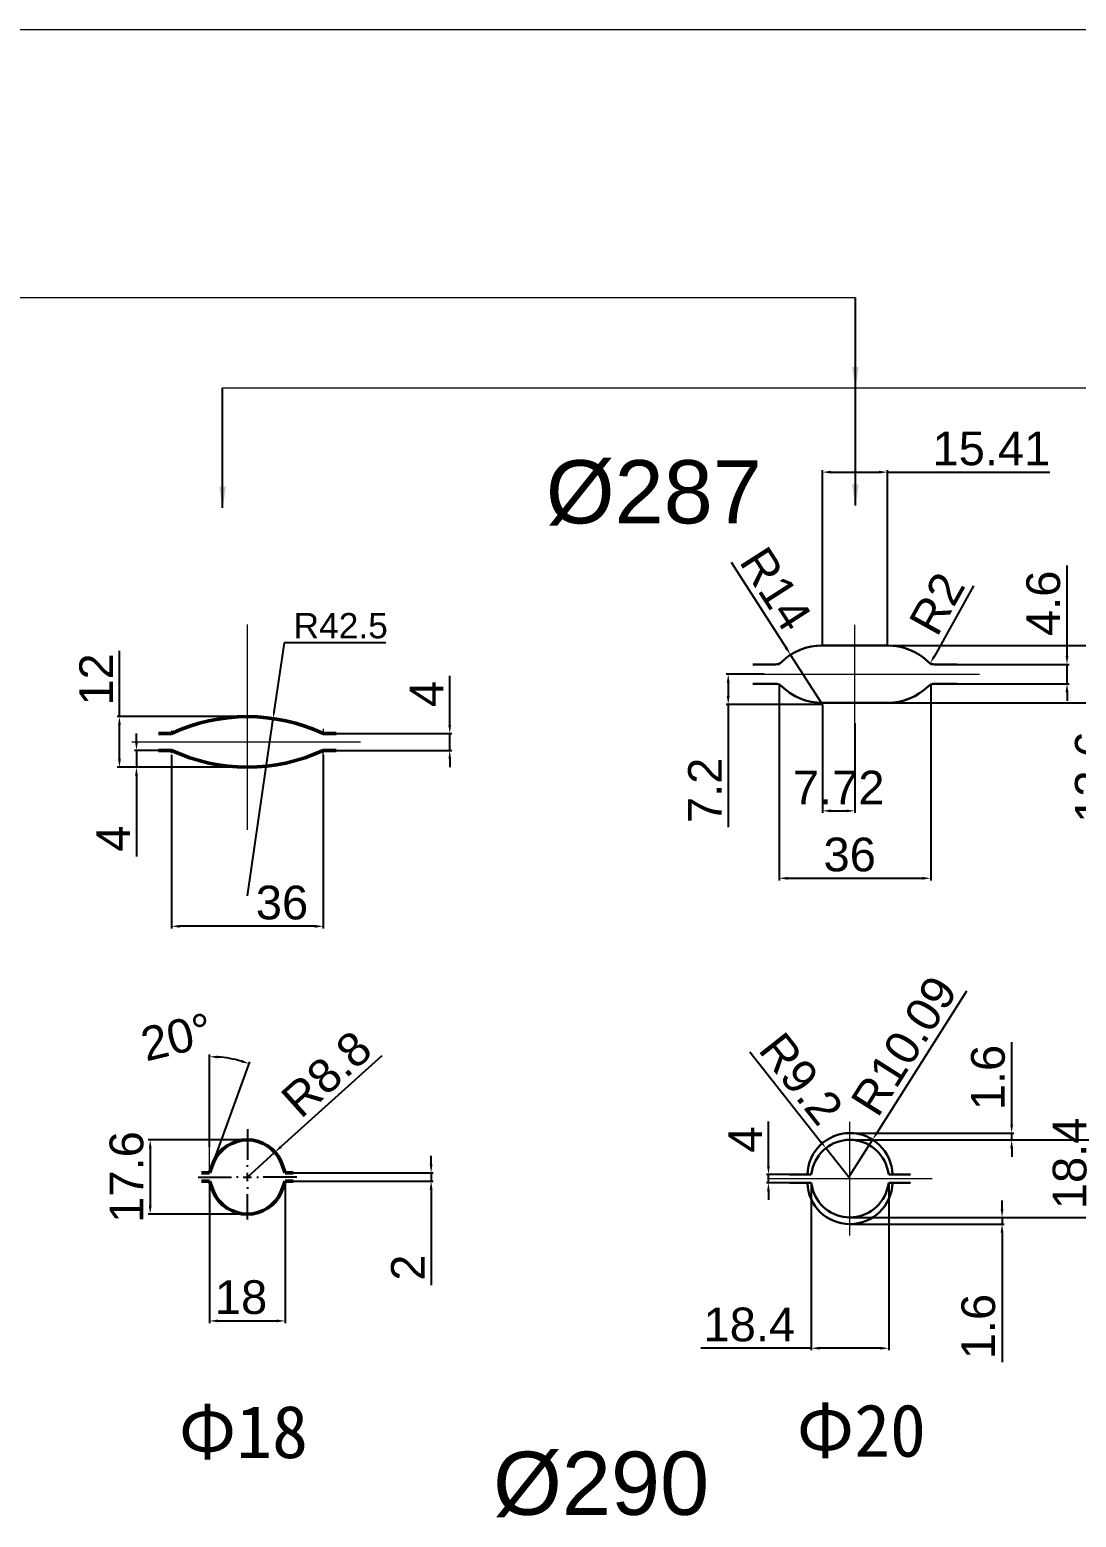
# Model space of a CAD drawing. Header units: millimetres. Extents: x 1526 to 31626, y -4643 to 9189.
# Drawn here: x 30385 to 30882, y 1437 to 2143 of the extents above; entities that cross this region are included whole.
import ezdxf

# ---------------------------------------------------------------- set-up
doc = ezdxf.new("R2010")
doc.units = ezdxf.units.MM
for name, color, linetype, lineweight in [('контурная', 7, 'Continuous', 50), ('图层2', 1, 'Continuous', 13), ('图层4', 250, 'Continuous', 13)]:
    doc.layers.add(name, color=color, linetype=linetype, lineweight=lineweight)
doc.styles.get("Standard").update_dxf_attribs({"font": 'arial.ttf'})
doc.dimstyles.new('ISO-25', dxfattribs={"dimtxt": 2.5, "dimasz": 2.5, "dimexe": 1.25, "dimexo": 0.625, "dimtad": 1, "dimtxsty": 'Standard', "dimcen": 2.5, "dimadec": 0, "dimazin": 0, "dimtfac": 1, "dimtmove": 0, "dimatfit": 3, "dimfxl": 1, "dimarcsym": 0})
doc.dimstyles.new('ISO-25$0', dxfattribs={"dimscale": 2, "dimtxt": 4, "dimasz": 3, "dimexe": 0.5, "dimexo": 0, "dimgap": 1, "dimtad": 1, "dimtxsty": 'Standard', "dimcen": 3, "dimclrd": 150, "dimclre": 150, "dimadec": 0, "dimazin": 0, "dimtfac": 1, "dimtmove": 0, "dimatfit": 3, "dimfxl": 1, "dimlwd": -1, "dimarcsym": 0})
doc.dimstyles.new('ISO-25$4', dxfattribs={"dimscale": 3, "dimtxt": 4, "dimasz": 1, "dimexe": 0, "dimexo": 1, "dimtad": 1, "dimtih": 1, "dimtoh": 1, "dimtxsty": 'Standard', "dimcen": 2, "dimclrd": 5, "dimclre": 5, "dimclrt": 3, "dimadec": 0, "dimazin": 0, "dimtfac": 1, "dimtmove": 0, "dimatfit": 3, "dimfxl": 1, "dimarcsym": 0})

# ---------------------------------------------------------------- blocks, each defined once
blk = doc.blocks.new('*D1175')
at = {"layer": 'Defpoints', "color": 0, "transparency": 16777216}
for p in [(30812.36, 1842.68), (30814.3, 1846.18)]:
    blk.add_point(p, dxfattribs=at)
at = {"layer": '图层4', "color": 0, "lineweight": -2, "transparency": 16777216}
blk.add_line((30832.84, 1879.52), (30814.3, 1846.18), dxfattribs=at)
at = {"layer": '图层4', "color": 0, "transparency": 16777216}
blk.add_solid([(30813.72, 1846.5), (30814.88, 1845.85), (30812.36, 1842.68)], dxfattribs=at)
at = {"layer": '图层4', "color": 0, "lineweight": 13, "transparency": 16777216, "insert": (30815.51, 1871.06), "char_height": 16, "attachment_point": 5, "rotation": 60.92509}
blk.add_mtext('R2', dxfattribs=at)
blk = doc.blocks.new('*D1059')
at = {"layer": 'Defpoints', "color": 0, "transparency": 16777216}
for p in [(30716.47, 1837.58), (30733.48, 1837.58), (30761.17, 1823.18)]:
    blk.add_point(p, dxfattribs=at)
at = {"layer": '图层4', "color": 0, "lineweight": -2, "transparency": 16777216}
for p, q in [((30733.48, 1837.58), (30715.47, 1837.58)), ((30716.47, 1833.58), (30716.47, 1827.18)), ((30761.17, 1823.18), (30715.47, 1823.18)), ((30716.47, 1823.18), (30716.47, 1764.98))]:
    blk.add_line(p, q, dxfattribs=at)
at = {"layer": '图层4', "color": 0, "transparency": 16777216}
for points in [[(30715.8, 1833.58), (30717.14, 1833.58), (30716.47, 1837.58)], [(30715.8, 1827.18), (30717.14, 1827.18), (30716.47, 1823.18)]]:
    blk.add_solid(points, dxfattribs=at)
at = {"layer": '图层4', "color": 0, "lineweight": 13, "transparency": 16777216, "insert": (30705.44, 1782.4), "char_height": 16, "attachment_point": 5, "rotation": 90}
blk.add_mtext('7.2', dxfattribs=at)
blk = doc.blocks.new('*D1176')
at = {"layer": 'Defpoints', "color": 0, "transparency": 16777216}
for p in [(30761.17, 1823.18), (30776.61, 1814.26), (30776.61, 1772.69)]:
    blk.add_point(p, dxfattribs=at)
at = {"layer": '图层4', "color": 0, "lineweight": -2, "transparency": 16777216}
for p, q in [((30761.17, 1823.18), (30761.17, 1771.69)), ((30776.61, 1814.26), (30776.61, 1771.69)), ((30765.17, 1772.69), (30772.61, 1772.69))]:
    blk.add_line(p, q, dxfattribs=at)
at = {"layer": '图层4', "color": 0, "transparency": 16777216}
for points in [[(30765.17, 1773.36), (30765.17, 1772.03), (30761.17, 1772.69)], [(30772.61, 1773.36), (30772.61, 1772.03), (30776.61, 1772.69)]]:
    blk.add_solid(points, dxfattribs=at)
at = {"layer": '图层4', "color": 0, "lineweight": 13, "transparency": 16777216, "insert": (30768.89, 1783.73), "char_height": 16, "attachment_point": 5}
blk.add_mtext('7.72', dxfattribs=at)
blk = doc.blocks.new('*D1177')
at = {"layer": 'Defpoints', "color": 0, "transparency": 16777216}
for p in [(30746.06, 1846.75), (30761.17, 1823.18)]:
    blk.add_point(p, dxfattribs=at)
at = {"layer": '图层4', "color": 0, "lineweight": -2, "transparency": 16777216}
for p, q in [((30717.89, 1890.66), (30743.9, 1850.11)), ((30761.17, 1823.18), (30746.06, 1846.75))]:
    blk.add_line(p, q, dxfattribs=at)
at = {"layer": '图层4', "color": 0, "transparency": 16777216}
blk.add_solid([(30744.46, 1850.47), (30743.34, 1849.75), (30746.06, 1846.75)], dxfattribs=at)
at = {"layer": '图层4', "color": 0, "lineweight": 13, "transparency": 16777216, "insert": (30739.1, 1878.03), "char_height": 16, "attachment_point": 5, "rotation": 302.67589}
blk.add_mtext('R14', dxfattribs=at)
blk = doc.blocks.new('*D1178')
at = {"layer": 'Defpoints', "color": 0, "transparency": 16777216}
for p in [(30792.05, 1933.43), (30761.17, 1851.18), (30792.05, 1851.18)]:
    blk.add_point(p, dxfattribs=at)
at = {"layer": '图层4', "color": 0, "lineweight": -2, "transparency": 16777216}
for p, q in [((30761.17, 1851.18), (30761.17, 1934.43)), ((30792.05, 1851.18), (30792.05, 1934.43)), ((30765.17, 1933.43), (30788.05, 1933.43)), ((30792.05, 1933.43), (30869.08, 1933.43))]:
    blk.add_line(p, q, dxfattribs=at)
at = {"layer": '图层4', "color": 0, "transparency": 16777216}
for points in [[(30765.17, 1934.1), (30765.17, 1932.76), (30761.17, 1933.43)], [(30788.05, 1934.1), (30788.05, 1932.76), (30792.05, 1933.43)]]:
    blk.add_solid(points, dxfattribs=at)
at = {"layer": '图层4', "color": 0, "lineweight": 13, "transparency": 16777216, "insert": (30841.38, 1944.6), "char_height": 16, "attachment_point": 5}
blk.add_mtext('15.41', dxfattribs=at)
blk = doc.blocks.new('*D1179')
at = {"layer": 'Defpoints', "color": 0, "transparency": 16777216}
for p in [(30740.61, 1832.98), (30812.61, 1832.98), (30812.61, 1740.7)]:
    blk.add_point(p, dxfattribs=at)
at = {"layer": '图层4', "color": 0, "lineweight": -2, "transparency": 16777216}
for p, q in [((30740.61, 1832.98), (30740.61, 1739.7)), ((30812.61, 1832.98), (30812.61, 1739.7)), ((30744.61, 1740.7), (30808.61, 1740.7))]:
    blk.add_line(p, q, dxfattribs=at)
at = {"layer": '图层4', "color": 0, "transparency": 16777216}
for points in [[(30744.61, 1741.36), (30744.61, 1740.03), (30740.61, 1740.7)], [(30808.61, 1741.36), (30808.61, 1740.03), (30812.61, 1740.7)]]:
    blk.add_solid(points, dxfattribs=at)
at = {"layer": '图层4', "color": 0, "lineweight": 13, "transparency": 16777216, "insert": (30774.11, 1751.87), "char_height": 16, "attachment_point": 5}
blk.add_mtext('36', dxfattribs=at)
blk = doc.blocks.new('*D1180')
at = {"layer": 'Defpoints', "color": 0, "transparency": 16777216}
for p in [(30825.04, 1842.18), (30877.25, 1842.18), (30825.04, 1832.98)]:
    blk.add_point(p, dxfattribs=at)
at = {"layer": '图层4', "color": 0, "lineweight": -2, "transparency": 16777216}
for p, q in [((30877.25, 1846.18), (30877.25, 1889.06)), ((30825.04, 1842.18), (30878.25, 1842.18)), ((30877.25, 1832.98), (30877.25, 1842.18)), ((30825.04, 1832.98), (30878.25, 1832.98)), ((30877.25, 1828.98), (30877.25, 1824.98))]:
    blk.add_line(p, q, dxfattribs=at)
at = {"layer": '图层4', "color": 0, "transparency": 16777216}
for points in [[(30876.58, 1846.18), (30877.92, 1846.18), (30877.25, 1842.18)], [(30876.58, 1828.98), (30877.92, 1828.98), (30877.25, 1832.98)]]:
    blk.add_solid(points, dxfattribs=at)
at = {"layer": '图层4', "color": 0, "lineweight": 13, "transparency": 16777216, "insert": (30866.08, 1871.18), "char_height": 16, "attachment_point": 5, "rotation": 90}
blk.add_mtext('4.6', dxfattribs=at)
blk = doc.blocks.new('*D1181')
at = {"layer": 'Defpoints', "color": 0, "transparency": 16777216}
for p in [(30792.05, 1851.18), (30792.05, 1823.98), (30900.31, 1823.98)]:
    blk.add_point(p, dxfattribs=at)
at = {"layer": '图层4', "color": 0, "lineweight": -2, "transparency": 16777216}
for p, q in [((30792.05, 1851.18), (30901.31, 1851.18)), ((30900.31, 1847.18), (30900.31, 1827.98)), ((30792.05, 1823.98), (30901.31, 1823.98)), ((30900.31, 1823.98), (30900.31, 1765.78))]:
    blk.add_line(p, q, dxfattribs=at)
at = {"layer": '图层4', "color": 0, "transparency": 16777216}
for points in [[(30899.64, 1847.18), (30900.98, 1847.18), (30900.31, 1851.18)], [(30899.64, 1827.98), (30900.98, 1827.98), (30900.31, 1823.98)]]:
    blk.add_solid(points, dxfattribs=at)
at = {"layer": '图层4', "color": 0, "lineweight": 13, "transparency": 16777216, "insert": (30889.13, 1788.8), "char_height": 16, "attachment_point": 5, "rotation": 90}
blk.add_mtext('13.6', dxfattribs=at)
blk = doc.blocks.new('*D1182')
at = {"layer": 'Defpoints', "color": 0, "transparency": 16777216}
for p in [(30762.82, 1612.62), (30774.23, 1598.18)]:
    blk.add_point(p, dxfattribs=at)
at = {"layer": '图层4', "color": 0, "lineweight": -2, "transparency": 16777216}
for p, q in [((30726.67, 1658.33), (30760.34, 1615.75)), ((30774.23, 1598.18), (30762.82, 1612.62))]:
    blk.add_line(p, q, dxfattribs=at)
at = {"layer": '图层4', "color": 0, "transparency": 16777216}
blk.add_solid([(30760.86, 1616.17), (30759.82, 1615.34), (30762.82, 1612.62)], dxfattribs=at)
at = {"layer": '图层4', "color": 0, "lineweight": 13, "transparency": 16777216, "insert": (30751.03, 1645.54), "char_height": 16, "attachment_point": 5, "rotation": 308.33071}
blk.add_mtext('R9.2', dxfattribs=at)
blk = doc.blocks.new('*D1183')
at = {"layer": 'Defpoints', "color": 0, "transparency": 16777216}
for p in [(30785.01, 1616.66), (30774.23, 1599.6)]:
    blk.add_point(p, dxfattribs=at)
at = {"layer": '图层4', "color": 0, "lineweight": -2, "transparency": 16777216}
for p, q in [((30829.53, 1687.11), (30787.15, 1620.04)), ((30774.23, 1599.6), (30785.01, 1616.66))]:
    blk.add_line(p, q, dxfattribs=at)
at = {"layer": '图层4', "color": 0, "transparency": 16777216}
blk.add_solid([(30786.58, 1620.4), (30787.71, 1619.69), (30785.01, 1616.66)], dxfattribs=at)
at = {"layer": '图层4', "color": 0, "lineweight": 13, "transparency": 16777216, "insert": (30799.96, 1661.24), "char_height": 16, "attachment_point": 5, "rotation": 57.71303}
blk.add_mtext('R10.09', dxfattribs=at)
blk = doc.blocks.new('*D1184')
at = {"layer": 'Defpoints', "color": 0, "transparency": 16777216}
for p in [(30735.56, 1600.18), (30745.54, 1600.18), (30745.54, 1596.18)]:
    blk.add_point(p, dxfattribs=at)
at = {"layer": '图层4', "color": 0, "lineweight": -2, "transparency": 16777216}
for p, q in [((30735.56, 1604.18), (30735.56, 1625.25)), ((30745.54, 1600.18), (30734.56, 1600.18)), ((30745.54, 1596.18), (30734.56, 1596.18)), ((30735.56, 1596.18), (30735.56, 1600.18)), ((30735.56, 1592.18), (30735.56, 1588.18))]:
    blk.add_line(p, q, dxfattribs=at)
at = {"layer": '图层4', "color": 0, "transparency": 16777216}
for points in [[(30734.89, 1604.18), (30736.22, 1604.18), (30735.56, 1600.18)], [(30734.89, 1592.18), (30736.22, 1592.18), (30735.56, 1596.18)]]:
    blk.add_solid(points, dxfattribs=at)
at = {"layer": '图层4', "color": 0, "lineweight": 13, "transparency": 16777216, "insert": (30724.56, 1616.72), "char_height": 16, "attachment_point": 5, "rotation": 90}
blk.add_mtext('4', dxfattribs=at)
blk = doc.blocks.new('*D1185')
at = {"layer": 'Defpoints', "color": 0, "transparency": 16777216}
for p in [(30774.23, 1579.78), (30774.23, 1576.58), (30846.42, 1576.58)]:
    blk.add_point(p, dxfattribs=at)
at = {"layer": '图层4', "color": 0, "lineweight": -2, "transparency": 16777216}
for p, q in [((30846.42, 1583.78), (30846.42, 1587.78)), ((30774.23, 1579.78), (30847.42, 1579.78)), ((30774.23, 1576.58), (30847.42, 1576.58)), ((30846.42, 1579.78), (30846.42, 1576.58)), ((30846.42, 1572.58), (30846.42, 1511.15))]:
    blk.add_line(p, q, dxfattribs=at)
at = {"layer": '图层4', "color": 0, "transparency": 16777216}
for points in [[(30845.75, 1583.78), (30847.08, 1583.78), (30846.42, 1579.78)], [(30845.75, 1572.58), (30847.08, 1572.58), (30846.42, 1576.58)]]:
    blk.add_solid(points, dxfattribs=at)
at = {"layer": '图层4', "color": 0, "lineweight": 13, "transparency": 16777216, "insert": (30835.25, 1527.95), "char_height": 16, "attachment_point": 5, "rotation": 90}
blk.add_mtext('1.6', dxfattribs=at)
blk = doc.blocks.new('*D1186')
at = {"layer": 'Defpoints', "color": 0, "transparency": 16777216}
for p in [(30774.23, 1619.78), (30774.23, 1616.58), (30850.99, 1619.78)]:
    blk.add_point(p, dxfattribs=at)
at = {"layer": '图层4', "color": 0, "lineweight": -2, "transparency": 16777216}
for p, q in [((30850.99, 1623.78), (30850.99, 1662.92)), ((30774.23, 1619.78), (30851.99, 1619.78)), ((30774.23, 1616.58), (30851.99, 1616.58)), ((30850.99, 1616.58), (30850.99, 1619.78)), ((30850.99, 1612.58), (30850.99, 1608.58))]:
    blk.add_line(p, q, dxfattribs=at)
at = {"layer": '图层4', "color": 0, "transparency": 16777216}
for points in [[(30850.32, 1623.78), (30851.65, 1623.78), (30850.99, 1619.78)], [(30850.32, 1612.58), (30851.65, 1612.58), (30850.99, 1616.58)]]:
    blk.add_solid(points, dxfattribs=at)
at = {"layer": '图层4', "color": 0, "lineweight": 13, "transparency": 16777216, "insert": (30839.82, 1646.12), "char_height": 16, "attachment_point": 5, "rotation": 90}
blk.add_mtext('1.6', dxfattribs=at)
blk = doc.blocks.new('*D1187')
at = {"layer": 'Defpoints', "color": 0, "transparency": 16777216}
for p in [(30774.23, 1616.58), (30774.23, 1579.78), (30889.74, 1579.78)]:
    blk.add_point(p, dxfattribs=at)
at = {"layer": '图层4', "color": 0, "lineweight": -2, "transparency": 16777216}
for p, q in [((30774.23, 1616.58), (30890.74, 1616.58)), ((30889.74, 1612.58), (30889.74, 1583.78)), ((30774.23, 1579.78), (30890.74, 1579.78))]:
    blk.add_line(p, q, dxfattribs=at)
at = {"layer": '图层4', "color": 0, "transparency": 16777216}
for points in [[(30889.08, 1612.58), (30890.41, 1612.58), (30889.74, 1616.58)], [(30889.08, 1583.78), (30890.41, 1583.78), (30889.74, 1579.78)]]:
    blk.add_solid(points, dxfattribs=at)
at = {"layer": '图层4', "color": 0, "lineweight": 13, "transparency": 16777216, "insert": (30878.57, 1605.41), "char_height": 16, "attachment_point": 5, "rotation": 90}
blk.add_mtext('18.4', dxfattribs=at)
blk = doc.blocks.new('*D1188')
at = {"layer": 'Defpoints', "color": 0, "transparency": 16777216}
for p in [(30755.83, 1596.18), (30792.63, 1596.18), (30792.63, 1517.7)]:
    blk.add_point(p, dxfattribs=at)
at = {"layer": '图层4', "color": 0, "lineweight": -2, "transparency": 16777216}
for p, q in [((30755.83, 1596.18), (30755.83, 1516.7)), ((30792.63, 1596.18), (30792.63, 1516.7)), ((30755.83, 1517.7), (30703.5, 1517.7)), ((30788.63, 1517.7), (30759.83, 1517.7))]:
    blk.add_line(p, q, dxfattribs=at)
at = {"layer": '图层4', "color": 0, "transparency": 16777216}
for points in [[(30759.83, 1518.37), (30759.83, 1517.03), (30755.83, 1517.7)], [(30788.63, 1518.37), (30788.63, 1517.03), (30792.63, 1517.7)]]:
    blk.add_solid(points, dxfattribs=at)
at = {"layer": '图层4', "color": 0, "lineweight": 13, "transparency": 16777216, "insert": (30726.5, 1528.87), "char_height": 16, "attachment_point": 5}
blk.add_mtext('18.4', dxfattribs=at)
blk = doc.blocks.new('*D1087')
at = {"layer": 'Defpoints', "color": 0, "transparency": 16777216}
for p in [(30510.08, 1600.94), (30510.08, 1596.94), (30575.48, 1600.94)]:
    blk.add_point(p, dxfattribs=at)
at = {"layer": '图层4', "color": 0, "lineweight": -2, "transparency": 16777216}
for p, q in [((30575.48, 1604.94), (30575.48, 1608.94)), ((30510.08, 1600.94), (30576.48, 1600.94)), ((30510.08, 1596.94), (30576.48, 1596.94)), ((30575.48, 1600.94), (30575.48, 1596.94)), ((30575.48, 1592.94), (30575.48, 1547.64))]:
    blk.add_line(p, q, dxfattribs=at)
at = {"layer": '图层4', "color": 0, "transparency": 16777216}
for points in [[(30574.82, 1604.94), (30576.15, 1604.94), (30575.48, 1600.94)], [(30574.82, 1592.94), (30576.15, 1592.94), (30575.48, 1596.94)]]:
    blk.add_solid(points, dxfattribs=at)
at = {"layer": '图层4', "color": 0, "lineweight": 13, "transparency": 16777216, "insert": (30564.45, 1555.94), "char_height": 16, "attachment_point": 5, "rotation": 90}
blk.add_mtext('2', dxfattribs=at)
blk = doc.blocks.new('*D1088')
at = {"layer": 'Defpoints', "color": 0, "transparency": 16777216}
for p in [(30470.31, 1596.94), (30506.23, 1596.94), (30506.23, 1530.65)]:
    blk.add_point(p, dxfattribs=at)
at = {"layer": '图层4', "color": 0, "lineweight": -2, "transparency": 16777216}
for p, q in [((30470.31, 1596.94), (30470.31, 1529.65)), ((30506.23, 1596.94), (30506.23, 1529.65)), ((30474.31, 1530.65), (30502.23, 1530.65))]:
    blk.add_line(p, q, dxfattribs=at)
at = {"layer": '图层4', "color": 0, "transparency": 16777216}
for points in [[(30474.31, 1531.32), (30474.31, 1529.99), (30470.31, 1530.65)], [(30502.23, 1531.32), (30502.23, 1529.99), (30506.23, 1530.65)]]:
    blk.add_solid(points, dxfattribs=at)
at = {"layer": '图层4', "color": 0, "lineweight": 13, "transparency": 16777216, "insert": (30485.27, 1541.82), "char_height": 16, "attachment_point": 5}
blk.add_mtext('18', dxfattribs=at)
blk = doc.blocks.new('*D1089')
at = {"layer": 'Defpoints', "color": 0, "transparency": 16777216}
for p in [(30488.27, 1616.54), (30442.16, 1581.34), (30488.27, 1581.34)]:
    blk.add_point(p, dxfattribs=at)
at = {"layer": '图层4', "color": 0, "lineweight": -2, "transparency": 16777216}
for p, q in [((30488.27, 1616.54), (30441.16, 1616.54)), ((30442.16, 1612.54), (30442.16, 1585.34)), ((30488.27, 1581.34), (30441.16, 1581.34))]:
    blk.add_line(p, q, dxfattribs=at)
at = {"layer": '图层4', "color": 0, "transparency": 16777216}
for points in [[(30441.5, 1612.54), (30442.83, 1612.54), (30442.16, 1616.54)], [(30441.5, 1585.34), (30442.83, 1585.34), (30442.16, 1581.34)]]:
    blk.add_solid(points, dxfattribs=at)
at = {"layer": '图层4', "color": 0, "lineweight": 13, "transparency": 16777216, "insert": (30430.99, 1598.94), "char_height": 16, "attachment_point": 5, "rotation": 90}
blk.add_mtext('17.6', dxfattribs=at)
blk = doc.blocks.new('*D1248')
at = {"layer": 'Defpoints', "color": 0, "transparency": 16777216}
for p in [(30483.01, 1654.55), (30470.31, 1613.2), (30472.16, 1606.02), (30470.31, 1600.94), (30470.31, 1600.94)]:
    blk.add_point(p, dxfattribs=at)
at = {"layer": '图层4', "color": 0, "lineweight": -2, "transparency": 16777216}
for p, q in [((30470.31, 1613.2), (30470.31, 1657.03)), ((30472.16, 1606.02), (30489.49, 1653.65))]:
    blk.add_line(p, q, dxfattribs=at)
blk.add_arc((30470.31, 1600.94), 55.09, 74.16094, 85.83906, dxfattribs=at)
at = {"layer": '图层4', "color": 0, "transparency": 16777216}
for points in [[(30474.28, 1655.22), (30474.33, 1656.55), (30470.31, 1656.03)], [(30485.55, 1654.58), (30485.14, 1653.31), (30489.15, 1652.71)]]:
    blk.add_solid(points, dxfattribs=at)
at = {"layer": '图层4', "color": 0, "lineweight": 13, "transparency": 16777216, "insert": (30454.74, 1665.35), "char_height": 16, "attachment_point": 5, "rotation": 13.5836}
blk.add_mtext('20°', dxfattribs=at)
blk = doc.blocks.new('*D1249')
at = {"layer": 'Defpoints', "color": 0, "transparency": 16777216}
for p in [(30501.35, 1610.72), (30488.27, 1598.94)]:
    blk.add_point(p, dxfattribs=at)
at = {"layer": '图层4', "color": 0, "lineweight": -2, "transparency": 16777216}
for p, q in [((30552.09, 1656.41), (30504.32, 1613.4)), ((30488.27, 1598.94), (30501.35, 1610.72))]:
    blk.add_line(p, q, dxfattribs=at)
at = {"layer": '图层4', "color": 0, "transparency": 16777216}
blk.add_solid([(30503.87, 1613.89), (30504.77, 1612.9), (30501.35, 1610.72)], dxfattribs=at)
at = {"layer": '图层4', "color": 0, "lineweight": 13, "transparency": 16777216, "insert": (30525.86, 1647.82), "char_height": 16, "attachment_point": 5, "rotation": 41.99954}
blk.add_mtext('R8.8', dxfattribs=at)
blk = doc.blocks.new('*D1253')
at = {"layer": 'Defpoints', "color": 0, "transparency": 16777216}
for p in [(30449.16, 1801.4), (30435.64, 1793.4), (30488.27, 1793.4)]:
    blk.add_point(p, dxfattribs=at)
at = {"layer": '图层4', "color": 0, "lineweight": -2, "transparency": 16777216}
for p, q in [((30435.64, 1805.4), (30435.64, 1809.4)), ((30449.16, 1801.4), (30434.64, 1801.4)), ((30435.64, 1801.4), (30435.64, 1793.4)), ((30488.27, 1793.4), (30434.64, 1793.4)), ((30435.64, 1789.4), (30435.64, 1751.01))]:
    blk.add_line(p, q, dxfattribs=at)
at = {"layer": '图层4', "color": 0, "transparency": 16777216}
for points in [[(30434.97, 1805.4), (30436.31, 1805.4), (30435.64, 1801.4)], [(30434.97, 1789.4), (30436.31, 1789.4), (30435.64, 1793.4)]]:
    blk.add_solid(points, dxfattribs=at)
at = {"layer": '图层4', "color": 0, "lineweight": 13, "transparency": 16777216, "insert": (30424.64, 1759.55), "char_height": 16, "attachment_point": 5, "rotation": 90}
blk.add_mtext('4', dxfattribs=at)
blk = doc.blocks.new('*D1254')
at = {"color": 5, "lineweight": -2, "transparency": 16777216}
for p, q in [((30505.7, 1852.5), (30500.91, 1819.49)), ((30553.94, 1852.5), (30505.7, 1852.5)), ((30488.27, 1732.4), (30500.48, 1816.52))]:
    blk.add_line(p, q, dxfattribs=at)
at = {"color": 5, "transparency": 16777216}
blk.add_solid([(30500.41, 1819.56), (30501.4, 1819.42), (30500.48, 1816.52)], dxfattribs=at)
at = {"layer": 'Defpoints', "color": 0, "transparency": 16777216}
for p in [(30500.48, 1816.52), (30488.27, 1732.4)]:
    blk.add_point(p, dxfattribs=at)
at = {"color": 3, "lineweight": 13, "transparency": 16777216, "insert": (30532.57, 1860.5), "char_height": 12, "attachment_point": 5}
blk.add_mtext('R42.5', dxfattribs=at)
blk = doc.blocks.new('*D1255')
at = {"layer": 'Defpoints', "color": 0, "transparency": 16777216}
for p in [(30452.27, 1799.23), (30524.27, 1799.23), (30452.27, 1717.9)]:
    blk.add_point(p, dxfattribs=at)
at = {"layer": '图层4', "color": 0, "lineweight": -2, "transparency": 16777216}
for p, q in [((30452.27, 1799.23), (30452.27, 1716.9)), ((30524.27, 1799.23), (30524.27, 1716.9)), ((30520.27, 1717.9), (30456.27, 1717.9))]:
    blk.add_line(p, q, dxfattribs=at)
at = {"layer": '图层4', "color": 0, "transparency": 16777216}
for points in [[(30456.27, 1718.57), (30456.27, 1717.23), (30452.27, 1717.9)], [(30520.27, 1718.57), (30520.27, 1717.23), (30524.27, 1717.9)]]:
    blk.add_solid(points, dxfattribs=at)
at = {"layer": '图层4', "color": 0, "lineweight": 13, "transparency": 16777216, "insert": (30504.7, 1729.08), "char_height": 16, "attachment_point": 5}
blk.add_mtext('36', dxfattribs=at)
blk = doc.blocks.new('*D1256')
at = {"layer": 'Defpoints', "color": 0, "transparency": 16777216}
for p in [(30530.48, 1809.4), (30584.32, 1809.4), (30530.48, 1801.4)]:
    blk.add_point(p, dxfattribs=at)
at = {"layer": '图层4', "color": 0, "lineweight": -2, "transparency": 16777216}
for p, q in [((30584.32, 1813.4), (30584.32, 1836.7)), ((30530.48, 1809.4), (30585.32, 1809.4)), ((30584.32, 1801.4), (30584.32, 1809.4)), ((30530.48, 1801.4), (30585.32, 1801.4)), ((30584.32, 1797.4), (30584.32, 1793.4))]:
    blk.add_line(p, q, dxfattribs=at)
at = {"layer": '图层4', "color": 0, "transparency": 16777216}
for points in [[(30583.65, 1813.4), (30584.98, 1813.4), (30584.32, 1809.4)], [(30583.65, 1797.4), (30584.98, 1797.4), (30584.32, 1801.4)]]:
    blk.add_solid(points, dxfattribs=at)
at = {"layer": '图层4', "color": 0, "lineweight": 13, "transparency": 16777216, "insert": (30573.32, 1828.17), "char_height": 16, "attachment_point": 5, "rotation": 90}
blk.add_mtext('4', dxfattribs=at)
blk = doc.blocks.new('*D1257')
at = {"layer": 'Defpoints', "color": 0, "transparency": 16777216}
for p in [(30427.56, 1817.4), (30488.27, 1817.4), (30488.27, 1793.4)]:
    blk.add_point(p, dxfattribs=at)
at = {"layer": '图层4', "color": 0, "lineweight": -2, "transparency": 16777216}
for p, q in [((30427.56, 1817.4), (30427.56, 1848.65)), ((30488.27, 1817.4), (30426.56, 1817.4)), ((30427.56, 1797.4), (30427.56, 1813.4)), ((30488.27, 1793.4), (30426.56, 1793.4))]:
    blk.add_line(p, q, dxfattribs=at)
at = {"layer": '图层4', "color": 0, "transparency": 16777216}
for points in [[(30426.89, 1813.4), (30428.23, 1813.4), (30427.56, 1817.4)], [(30426.89, 1797.4), (30428.23, 1797.4), (30427.56, 1793.4)]]:
    blk.add_solid(points, dxfattribs=at)
at = {"layer": '图层4', "color": 0, "lineweight": 13, "transparency": 16777216, "insert": (30416.53, 1835.03), "char_height": 16, "attachment_point": 5, "rotation": 90}
blk.add_mtext('12', dxfattribs=at)

msp = doc.modelspace()

# ---------------------------------------------------------------- linework, layer by layer
at = {"lineweight": 13}
for p, q in [((31331.0917, 2143.35985), (29940.62273, 2143.35985)), ((30776.82932, 2016.07077), (30248.02532, 2016.07077)), ((30476.54665, 1973.37256), (31030.59119, 1973.37256)), ((30452.2687, 1810.7724), (30452.2687, 1809.40348)), ((30524.2687, 1811.58007), (30524.2687, 1809.40348)), ((30452.2687, 1800.03457), (30452.2687, 1801.40348)), ((30524.2687, 1799.22689), (30524.2687, 1801.40348)), ((30470.30679, 1600.94192), (30470.30679, 1613.20462))]:
    msp.add_line(p, q, dxfattribs=at)
at = {"color": 3, "linetype": 'ByBlock'}
for p, q in [((30488.2687, 1621.67586), (30488.2687, 1607.14192)), ((30488.2687, 1603.76364), (30488.2687, 1604.56871)), ((30464.85942, 1598.94192), (30480.79199, 1598.94192)), ((30483.97012, 1598.94192), (30483.16505, 1598.94192)), ((30486.27318, 1598.94192), (30490.26423, 1598.94192)), ((30488.2687, 1596.94639), (30488.2687, 1600.93744)), ((30492.77392, 1598.94192), (30493.579, 1598.94192)), ((30511.67798, 1598.94192), (30495.74542, 1598.94192)), ((30488.2687, 1594.12019), (30488.2687, 1593.31512)), ((30488.2687, 1578.84218), (30488.2687, 1590.74191))]:
    msp.add_line(p, q, dxfattribs=at)
at = {"layer": 'контурная'}
for p, q in [((30452.2687, 1809.40348), (30446.05357, 1809.40348)), ((30524.2687, 1809.40348), (30530.48384, 1809.40348)), ((30452.2687, 1801.40348), (30446.05357, 1801.40348)), ((30524.2687, 1801.40348), (30530.48384, 1801.40348)), ((30470.30679, 1600.94192), (30472.15675, 1606.02463)), ((30506.23062, 1600.94192), (30504.38066, 1606.02463)), ((30470.30679, 1600.94192), (30466.4584, 1600.94192)), ((30470.30679, 1596.94192), (30466.4584, 1596.94192)), ((30470.30679, 1596.94192), (30472.15675, 1591.8592)), ((30506.23062, 1596.94192), (30504.38066, 1591.8592)), ((30506.23062, 1600.94192), (30510.07901, 1600.94192)), ((30506.23062, 1596.94192), (30510.07901, 1596.94192))]:
    msp.add_line(p, q, dxfattribs=at)
for centre, radius, start, end in [((30488.2687, 1732.40348), 85, 64.94238458, 115.05761542), ((30488.2687, 1878.40348), 85, 244.94238458, 295.05761542), ((30488.2687, 1598.94192), 17.6, 23.72999309, 156.27000691), ((30488.2687, 1598.94192), 17.6, 203.72999309, 336.27000691)]:
    msp.add_arc(centre, radius, start, end, dxfattribs=at)
at = {"layer": '图层2', "lineweight": 13, "ltscale": 3}
for p, q in [((30488.2687, 1763.61552), (30488.2687, 1861.12949)), ((30776.61322, 1814.25511), (30776.61322, 1860.90194)), ((30717.44997, 1837.57853), (30835.77646, 1837.57853)), ((30433.43073, 1805.40348), (30541.94325, 1805.40348)), ((30774.2308, 1571.23443), (30774.2308, 1625.12929)), ((30735.23922, 1598.18186), (30813.22238, 1598.18186))]:
    msp.add_line(p, q, dxfattribs=at)
at = {"layer": '图层2', "color": 0, "lineweight": 30}
for p, q in [((30761.17322, 1851.17853), (30792.05322, 1851.17853)), ((30728.1873, 1842.17853), (30738.92462, 1842.17853)), ((30814.30181, 1842.17853), (30825.03913, 1842.17853)), ((30728.1873, 1832.97853), (30738.92462, 1832.97853)), ((30814.30181, 1832.97853), (30825.03913, 1832.97853)), ((30761.17322, 1823.97853), (30792.05322, 1823.97853)), ((30745.53501, 1600.18186), (30755.8308, 1600.18186)), ((30745.53501, 1596.18186), (30755.8308, 1596.18186)), ((30755.8308, 1600.18186), (30756.26051, 1602.13515)), ((30755.8308, 1596.18186), (30756.26051, 1594.22856)), ((30792.6308, 1600.18186), (30792.20109, 1602.13515)), ((30792.6308, 1596.18186), (30792.20109, 1594.22856)), ((30792.6308, 1600.18186), (30802.92659, 1600.18186)), ((30792.6308, 1596.18186), (30802.92659, 1596.18186))]:
    msp.add_line(p, q, dxfattribs=at)
for centre, radius, start, end in [((30761.17322, 1823.17853), 28, 90, 134.04862567), ((30792.05322, 1823.17853), 28, 45.95137433, 90), ((30738.92462, 1846.17853), 4, 270, 314.04862567), ((30814.30181, 1846.17853), 4, 225.95137433, 270), ((30738.92462, 1828.97853), 4, 45.95137433, 90), ((30761.17322, 1851.97853), 28, 225.95137433, 270), ((30792.05322, 1851.97853), 28, 270, 314.04862567), ((30814.30181, 1828.97853), 4, 90, 134.04862567), ((30774.2308, 1599.60186), 20.18, 1.6469836, 178.3530164), ((30774.2308, 1598.18186), 18.4, 12.4068958, 167.5931042), ((30774.2308, 1596.76186), 20.18, 181.6469836, 358.3530164), ((30774.2308, 1598.18186), 18.4, 192.4068958, 347.5931042)]:
    msp.add_arc(centre, radius, start, end, dxfattribs=at)
at = {"layer": '图层4', "color": 5, "lineweight": 13}
for p, q in [((30741.70569, 1843.30353), (30740.61322, 1842.17853)), ((30811.52074, 1843.30353), (30812.61322, 1842.17853)), ((30738.92462, 1842.17853), (30740.61322, 1842.17853)), ((30812.61322, 1842.17853), (30814.30181, 1842.17853)), ((30738.92462, 1832.97853), (30740.61322, 1832.97853)), ((30740.61322, 1832.97853), (30741.70569, 1831.85353)), ((30811.52074, 1831.85353), (30812.61322, 1832.97853)), ((30812.61322, 1832.97853), (30814.30181, 1832.97853))]:
    msp.add_line(p, q, dxfattribs=at)

# ---------------------------------------------------------------- texts
at = {"color": 5, "lineweight": 13}
for s, p in [('%%C287', (30629.94627, 1909.0993)), ('%%C290', (30604.9205, 1438.61214))]:
    msp.add_text(s, height=30, dxfattribs=at).set_placement(p)
at = {"lineweight": 13, "char_height": 25, "width": 145.8888889, "attachment_point": 1}
for s, insert in [('{\\fSimSun|b0|i0|c134|p54;\\C1;Φ1\\fSimSun|b0|i0|c0|p54;8}', (30455.69392, 1490.55681)), ('{\\fSimSun|b0|i0|c134|p54;\\C1;Φ20\\Ftxt.shx|c0;}', (30748.94718, 1491.1955))]:
    msp.add_mtext(s, dxfattribs=dict(at, insert=insert))

# ---------------------------------------------------------------- dimensions: what is measured, and where the dimension line sits
at = {"lineweight": 13}
dim = msp.add_radius_dim(center=(30488.2687, 1732.40348), mpoint=(30500.47512, 1816.52247), text='R42.5', dimstyle='ISO-25$4', dxfattribs=at)
dim.commit()
dim.dimension.update_dxf_attribs({"geometry": '*D1254', "text_midpoint": (30532.57042, 1852.49751), "dimtype": 164})
at = {"layer": '图层4', "color": 0, "lineweight": 13}
for base, p1, p2, text, picture, middle in [((30792.05322, 1933.43083), (30761.17322, 1851.17853), (30792.05322, 1851.17853), '15.41', '*D1178', (30841.3772, 1933.43083)), ((30812.61322, 1740.69566), (30740.61322, 1832.97853), (30812.61322, 1832.97853), '36', '*D1179', (30774.10508, 1740.69566)), ((30776.61322, 1772.69328), (30761.17322, 1823.17853), (30776.61322, 1814.25511), '7.72', '*D1176', (30768.89322, 1772.69328)), ((30452.2687, 1717.90077), (30524.2687, 1799.22689), (30452.2687, 1799.22689), '36', '*D1255', (30504.7044, 1717.90077)), ((30506.23062, 1530.65415), (30470.30679, 1596.94192), (30506.23062, 1596.94192), '18', '*D1088', (30485.27397, 1530.65415)), ((30792.6308, 1517.70082), (30755.8308, 1596.18186), (30792.6308, 1596.18186), '18.4', '*D1188', (30726.49747, 1517.70082))]:
    dim = msp.add_linear_dim(base=base, p1=p1, p2=p2, text=text, dimstyle='ISO-25$0', override={"dimscale": 1, "dimtxt": 16, "dimasz": 4, "dimexe": 1, "dimgap": 3, "dimcen": 2.5, "dimclrd": 0, "dimclre": 0, "dimlwd": 65534}, dxfattribs=at)
    dim.commit()
    dim.dimension.update_dxf_attribs({"geometry": picture, "text_midpoint": middle, "dimtype": 160})
for center, mpoint, text, picture, middle in [((30761.17322, 1823.17853), (30746.0564, 1846.74719), 'R14', '*D1177', (30739.10157, 1878.0258)), ((30774.2308, 1599.60186), (30785.01015, 1616.66169), 'R10.09', '*D1183', (30799.96221, 1661.23519)), ((30774.2308, 1598.18186), (30762.81913, 1612.61563), 'R9.2', '*D1182', (30751.02783, 1645.53855))]:
    dim = msp.add_radius_dim(center=center, mpoint=mpoint, text=text, dimstyle='ISO-25$4', override={"dimscale": 1, "dimtxt": 16, "dimasz": 4, "dimexe": 1, "dimexo": 0, "dimgap": 3, "dimtih": 0, "dimtoh": 0, "dimcen": 2.5, "dimclrd": 0, "dimclre": 0, "dimclrt": 0}, dxfattribs=at)
    dim.commit()
    dim.dimension.update_dxf_attribs({"geometry": picture, "text_midpoint": middle})
for center, mpoint, text, picture, middle in [((30814.30181, 1846.17853), (30812.358, 1842.68259), 'R2', '*D1175', (30825.15476, 1865.69753)), ((30488.2687, 1598.94192), (30501.34815, 1610.71851), 'R8.8', '*D1249', (30533.33819, 1639.52201))]:
    dim = msp.add_radius_dim(center=center, mpoint=mpoint, text=text, dimstyle='ISO-25$4', override={"dimscale": 1, "dimtxt": 16, "dimasz": 4, "dimexe": 1, "dimexo": 0, "dimgap": 3, "dimtih": 0, "dimtoh": 0, "dimcen": 2.5, "dimclrd": 0, "dimclre": 0, "dimclrt": 0}, dxfattribs=at)
    dim.commit()
    dim.dimension.update_dxf_attribs({"geometry": picture, "text_midpoint": middle, "dimtype": 164})
for base, p1, p2, text, picture, middle in [((30877.24843, 1842.17853), (30825.03913, 1832.97853), (30825.03913, 1842.17853), '4.6', '*D1180', (30877.24843, 1871.17853)), ((30900.3085, 1823.97853), (30792.05322, 1851.17853), (30792.05322, 1823.97853), '13.6', '*D1181', (30900.3085, 1788.8016)), ((30584.3167, 1809.40348), (30530.48384, 1801.40348), (30530.48384, 1809.40348), '4', '*D1256', (30584.3167, 1828.16852)), ((30716.46845, 1837.57853), (30761.17322, 1823.17853), (30733.48144, 1837.57853), '7.2', '*D1059', (30716.46845, 1782.40208)), ((30435.64099, 1793.40348), (30449.16114, 1801.40348), (30488.2687, 1793.40348), '4', '*D1253', (30435.64099, 1759.54654)), ((30850.98614, 1619.78186), (30774.2308, 1616.58186), (30774.2308, 1619.78186), '1.6', '*D1186', (30850.98614, 1646.11519)), ((30889.74408, 1579.78186), (30774.2308, 1616.58186), (30774.2308, 1579.78186), '18.4', '*D1187', (30889.74408, 1605.41183)), ((30442.16376, 1581.34192), (30488.2687, 1616.54192), (30488.2687, 1581.34192), '17.6', '*D1089', (30442.16376, 1598.94192)), ((30575.48252, 1600.94192), (30510.07901, 1596.94192), (30510.07901, 1600.94192), '2', '*D1087', (30575.48252, 1555.94054)), ((30846.41717, 1576.58186), (30774.2308, 1579.78186), (30774.2308, 1576.58186), '1.6', '*D1185', (30846.41717, 1527.95275))]:
    dim = msp.add_linear_dim(base=base, p1=p1, p2=p2, angle=90, text=text, dimstyle='ISO-25$0', override={"dimscale": 1, "dimtxt": 16, "dimasz": 4, "dimexe": 1, "dimgap": 3, "dimcen": 2.5, "dimclrd": 0, "dimclre": 0, "dimlwd": 65534}, dxfattribs=at)
    dim.commit()
    dim.dimension.update_dxf_attribs({"geometry": picture, "text_midpoint": middle, "dimtype": 160})
dim = msp.add_linear_dim(base=(30427.56118, 1817.40348), p1=(30488.2687, 1793.40348), p2=(30488.2687, 1817.40348), angle=90, text='12', dimstyle='ISO-25$0', override={"dimscale": 1, "dimtxt": 16, "dimasz": 4, "dimexe": 1, "dimgap": 3, "dimcen": 2.5, "dimclrd": 0, "dimclre": 0, "dimlwd": 65534}, dxfattribs=at)
dim.commit()
dim.dimension.update_dxf_attribs({"geometry": '*D1257', "text_midpoint": (30416.52844, 1835.02831)})
dim = msp.add_angular_dim_2l(base=(30483.01181, 1654.54861), line1=((30470.30679, 1600.94192), (30470.30679, 1613.20462)), line2=((30470.30679, 1600.94192), (30472.15675, 1606.02463)), dimstyle='ISO-25', override={"dimtxt": 16, "dimasz": 4, "dimexe": 1, "dimexo": 0, "dimgap": 3}, dxfattribs=at)
dim.commit()
dim.dimension.update_dxf_attribs({"geometry": '*D1248', "text_midpoint": (30457.36774, 1654.4926), "dimtype": 162})
dim = msp.add_linear_dim(base=(30735.55657, 1600.18186), p1=(30745.53501, 1596.18186), p2=(30745.53501, 1600.18186), angle=90, dimstyle='ISO-25$0', override={"dimscale": 1, "dimtxt": 16, "dimasz": 4, "dimexe": 1, "dimgap": 3, "dimcen": 2.5, "dimclrd": 0, "dimclre": 0, "dimlwd": 65534}, dxfattribs=at)
dim.commit()
dim.dimension.update_dxf_attribs({"geometry": '*D1184', "text_midpoint": (30724.55657, 1616.71528)})

# ---------------------------------------------------------------- leaders
at = {"layer": '图层4', "color": 1, "lineweight": 13}
for points in [[(30776.82932, 1973.37256), (30776.82932, 2016.07077)], [(30476.54665, 1916.52462), (30476.54665, 1973.37256)], [(30776.82932, 1917.67656), (30776.82932, 1974.5245)]]:
    msp.add_leader(points, dimstyle='ISO-25', override={"dimtxt": 7, "dimasz": 10, "dimexe": 1, "dimexo": 0, "dimgap": 2.5}, dxfattribs=at)

doc.saveas('drawing.dxf')
